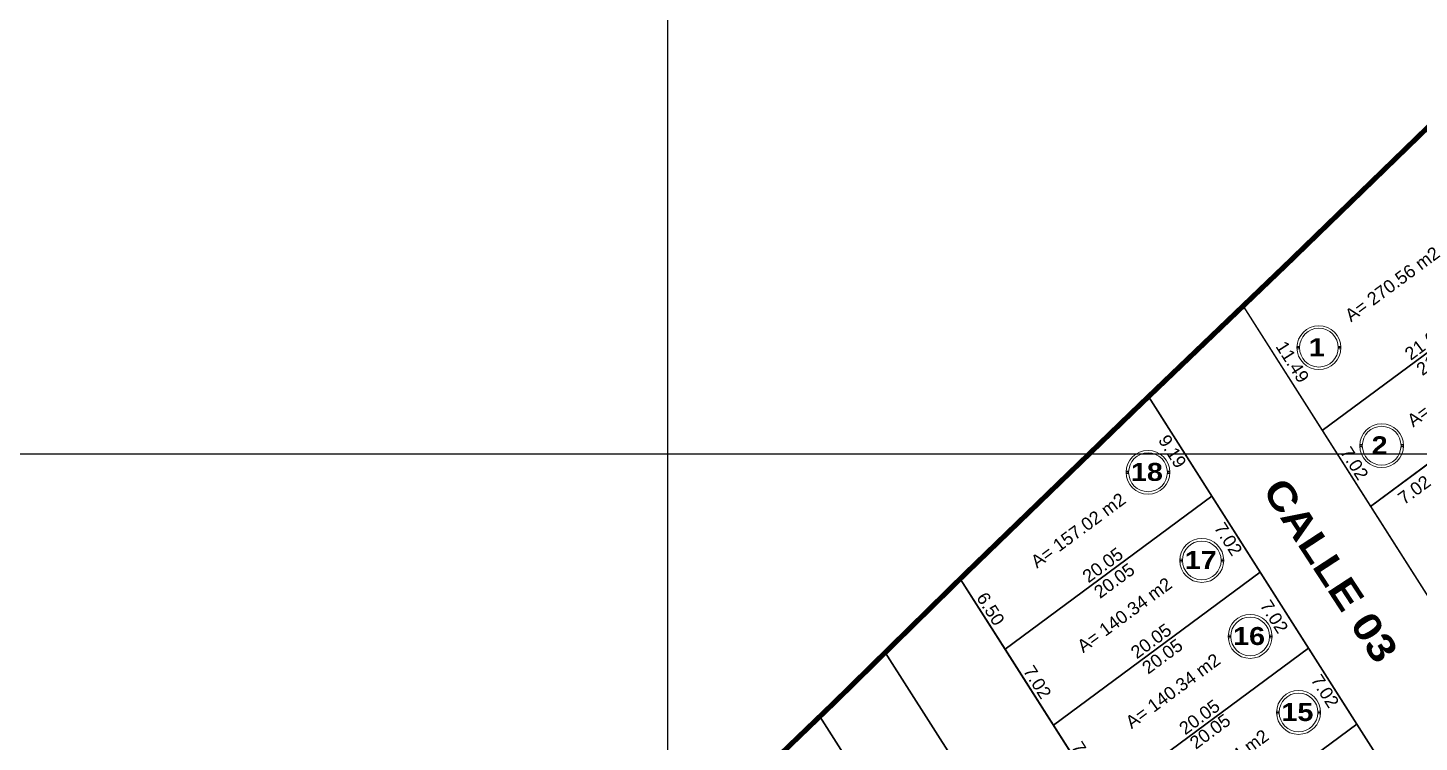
# Model space of a CAD drawing. Header units: metres. Extents: x 278764 to 279387, y 9336025 to 9336772.
# Drawn here: x 279190.1 to 279298.6, y 9336217.5 to 9336273.2 of the extents above; entities that cross this region are included whole.
import ezdxf

# ---------------------------------------------------------------- set-up
doc = ezdxf.new("R2010")
doc.units = ezdxf.units.M
for name, color, linetype in [('31_PREDIOS_TOTAL', 7, 'Continuous'), ('Cuadricula Coordenadas', 5, 'Continuous'), ('LOTES', 250, 'Continuous')]:
    doc.layers.add(name, color=color, linetype=linetype)
doc.layers.add('@NUMEROS DE LOTES', color=7, linetype='Continuous', lineweight=9)
doc.layers.add('CIRCULO', color=1, linetype='Continuous', lineweight=5)
doc.styles.add('STYLE1', font='arial.ttf')
doc.styles.add('titu', font='')
doc.styles.get('titu').set_extended_font_data('Arial Black')
doc.dimstyles.new('500ULTIMO', dxfattribs={"dimtxt": 1, "dimasz": 1.2, "dimexe": 0.18, "dimexo": 0.9, "dimgap": 0.2305, "dimtad": 1, "dimzin": 3, "dimdsep": 46, "dimtxsty": 'STYLE1', "dimcen": 0.09, "dimse1": 1, "dimse2": 1, "dimsd1": 1, "dimsd2": 1, "dimclrd": 125, "dimclre": 125, "dimaunit": 1, "dimadec": 3, "dimazin": 0, "dimtfac": 1, "dimtix": 1, "dimtofl": 0, "dimtmove": 0, "dimatfit": 3, "dimfxl": 1, "dimtolj": 1, "dimtzin": 0, "dimarcsym": 0})

# ---------------------------------------------------------------- blocks, each defined once
blk = doc.blocks.new('*D171')
at = {"layer": 'Defpoints', "color": 0, "transparency": 16777216}
for p in [(279294.76, 9336235.9), (279305.53, 9336218.99), (279305.53, 9336218.99)]:
    blk.add_point(p, dxfattribs=at)
at = {"layer": '31_PREDIOS_TOTAL', "color": 0, "transparency": 16777216, "insert": (279300.77, 9336227.84), "char_height": 1, "attachment_point": 5, "rotation": 302.4872, "style": 'STYLE1'}
blk.add_mtext('\\A1;20.05', dxfattribs=at)
blk = doc.blocks.new('*D185')
at = {"layer": 'Defpoints', "color": 0, "transparency": 16777216}
for p in [(279290.99, 9336241.82), (279294.76, 9336235.9), (279294.76, 9336235.9)]:
    blk.add_point(p, dxfattribs=at)
at = {"layer": '31_PREDIOS_TOTAL', "color": 0, "transparency": 16777216, "insert": (279293.5, 9336239.26), "char_height": 1, "attachment_point": 5, "rotation": 302.4872, "style": 'STYLE1'}
blk.add_mtext('\\A1;7.02', dxfattribs=at)
blk = doc.blocks.new('*D187')
at = {"layer": 'Defpoints', "color": 0, "transparency": 16777216}
for p in [(279307.92, 9336254.34), (279290.99, 9336241.82), (279290.99, 9336241.82)]:
    blk.add_point(p, dxfattribs=at)
at = {"layer": '31_PREDIOS_TOTAL', "color": 0, "transparency": 16777216, "insert": (279299.01, 9336248.67), "char_height": 1, "attachment_point": 5, "rotation": 36.4907, "style": 'STYLE1'}
blk.add_mtext('\\A1;21.05', dxfattribs=at)
blk = doc.blocks.new('*D188')
at = {"layer": 'Defpoints', "color": 0, "transparency": 16777216}
for p in [(279311.68, 9336248.42), (279311.68, 9336248.42), (279294.76, 9336235.9)]:
    blk.add_point(p, dxfattribs=at)
at = {"layer": '31_PREDIOS_TOTAL', "color": 0, "transparency": 16777216, "insert": (279302.78, 9336242.75), "char_height": 1, "attachment_point": 5, "rotation": 36.4907, "style": 'STYLE1'}
blk.add_mtext('\\A1;21.05', dxfattribs=at)
blk = doc.blocks.new('*D199')
at = {"layer": 'Defpoints', "color": 0, "transparency": 16777216}
for p in [(279300.4, 9336240.07), (279301.43, 9336238.68), (279294.76, 9336235.9)]:
    blk.add_point(p, dxfattribs=at)
at = {"layer": '31_PREDIOS_TOTAL', "color": 0, "transparency": 16777216, "insert": (279298.17, 9336237.19), "char_height": 1, "attachment_point": 5, "rotation": 36.4907, "style": 'STYLE1'}
blk.add_mtext('\\A1;7.02', dxfattribs=at)
blk = doc.blocks.new('*D232')
at = {"layer": 'Defpoints', "color": 0, "transparency": 16777216}
for p in [(279293.7, 9336218.94), (279293.7, 9336218.94), (279277.58, 9336207.02)]:
    blk.add_point(p, dxfattribs=at)
at = {"layer": '31_PREDIOS_TOTAL', "color": 0, "transparency": 16777216, "insert": (279285.2, 9336213.58), "char_height": 1, "attachment_point": 5, "rotation": 36.4907, "style": 'STYLE1'}
blk.add_mtext('\\A1;20.05', dxfattribs=at)
blk = doc.blocks.new('*D233')
at = {"layer": 'Defpoints', "color": 0, "transparency": 16777216}
for p in [(279289.93, 9336224.86), (279289.93, 9336224.86), (279273.81, 9336212.94)]:
    blk.add_point(p, dxfattribs=at)
at = {"layer": '31_PREDIOS_TOTAL', "color": 0, "transparency": 16777216, "insert": (279281.43, 9336219.5), "char_height": 1, "attachment_point": 5, "rotation": 36.4907, "style": 'STYLE1'}
blk.add_mtext('\\A1;20.05', dxfattribs=at)
blk = doc.blocks.new('*D234')
at = {"layer": 'Defpoints', "color": 0, "transparency": 16777216}
for p in [(279286.16, 9336230.78), (279286.16, 9336230.78), (279270.04, 9336218.86)]:
    blk.add_point(p, dxfattribs=at)
at = {"layer": '31_PREDIOS_TOTAL', "color": 0, "transparency": 16777216, "insert": (279277.66, 9336225.42), "char_height": 1, "attachment_point": 5, "rotation": 36.4907, "style": 'STYLE1'}
blk.add_mtext('\\A1;20.05', dxfattribs=at)
blk = doc.blocks.new('*D243')
at = {"layer": 'Defpoints', "color": 0, "transparency": 16777216}
for p in [(279281.16, 9336235.92), (279282.39, 9336236.7), (279286.16, 9336230.78)]:
    blk.add_point(p, dxfattribs=at)
at = {"layer": '31_PREDIOS_TOTAL', "color": 0, "transparency": 16777216, "insert": (279283.67, 9336233.36), "char_height": 1, "attachment_point": 5, "rotation": 302.4872, "style": 'STYLE1'}
blk.add_mtext('\\A1;7.02', dxfattribs=at)
blk = doc.blocks.new('*D244')
at = {"layer": 'Defpoints', "color": 0, "transparency": 16777216}
for p in [(279286.16, 9336230.78), (279284.75, 9336229.88), (279289.93, 9336224.86)]:
    blk.add_point(p, dxfattribs=at)
at = {"layer": '31_PREDIOS_TOTAL', "color": 0, "transparency": 16777216, "insert": (279287.25, 9336227.32), "char_height": 1, "attachment_point": 5, "rotation": 302.4872, "style": 'STYLE1'}
blk.add_mtext('\\A1;7.02', dxfattribs=at)
blk = doc.blocks.new('*D245')
at = {"layer": 'Defpoints', "color": 0, "transparency": 16777216}
for p in [(279288.7, 9336224.08), (279289.93, 9336224.86), (279293.7, 9336218.94)]:
    blk.add_point(p, dxfattribs=at)
at = {"layer": '31_PREDIOS_TOTAL', "color": 0, "transparency": 16777216, "insert": (279291.21, 9336221.52), "char_height": 1, "attachment_point": 5, "rotation": 302.4872, "style": 'STYLE1'}
blk.add_mtext('\\A1;7.02', dxfattribs=at)
blk = doc.blocks.new('*D246')
at = {"layer": 'Defpoints', "color": 0, "transparency": 16777216}
for p in [(279293.7, 9336218.94), (279292.31, 9336218.06), (279297.47, 9336213.02)]:
    blk.add_point(p, dxfattribs=at)
at = {"layer": '31_PREDIOS_TOTAL', "color": 0, "transparency": 16777216, "insert": (279294.82, 9336215.5), "char_height": 1, "attachment_point": 5, "rotation": 302.4872, "style": 'STYLE1'}
blk.add_mtext('\\A1;7.02', dxfattribs=at)
blk = doc.blocks.new('*D249')
at = {"layer": 'Defpoints', "color": 0, "transparency": 16777216}
for p in [(279270.04, 9336218.86), (279270.04, 9336218.86), (279273.81, 9336212.94)]:
    blk.add_point(p, dxfattribs=at)
at = {"layer": '31_PREDIOS_TOTAL', "color": 0, "transparency": 16777216, "insert": (279272.55, 9336216.3), "char_height": 1, "attachment_point": 5, "rotation": 302.4872, "style": 'STYLE1'}
blk.add_mtext('\\A1;7.02', dxfattribs=at)
blk = doc.blocks.new('*D250')
at = {"layer": 'Defpoints', "color": 0, "transparency": 16777216}
for p in [(279266.28, 9336224.78), (279266.28, 9336224.78), (279270.04, 9336218.86)]:
    blk.add_point(p, dxfattribs=at)
at = {"layer": '31_PREDIOS_TOTAL', "color": 0, "transparency": 16777216, "insert": (279268.79, 9336222.22), "char_height": 1, "attachment_point": 5, "rotation": 302.4872, "style": 'STYLE1'}
blk.add_mtext('\\A1;7.02', dxfattribs=at)
blk = doc.blocks.new('*D264')
at = {"layer": 'Defpoints', "color": 0, "transparency": 16777216}
for p in [(279293.7, 9336218.94), (279294.53, 9336217.82), (279277.58, 9336207.02)]:
    blk.add_point(p, dxfattribs=at)
at = {"layer": '31_PREDIOS_TOTAL', "color": 0, "transparency": 16777216, "insert": (279286.03, 9336212.46), "char_height": 1, "attachment_point": 5, "rotation": 36.4907, "style": 'STYLE1'}
blk.add_mtext('\\A1;20.05', dxfattribs=at)
blk = doc.blocks.new('*D265')
at = {"layer": 'Defpoints', "color": 0, "transparency": 16777216}
for p in [(279289.93, 9336224.86), (279290.76, 9336223.74), (279273.81, 9336212.94)]:
    blk.add_point(p, dxfattribs=at)
at = {"layer": '31_PREDIOS_TOTAL', "color": 0, "transparency": 16777216, "insert": (279282.26, 9336218.38), "char_height": 1, "attachment_point": 5, "rotation": 36.4907, "style": 'STYLE1'}
blk.add_mtext('\\A1;20.05', dxfattribs=at)
blk = doc.blocks.new('*D266')
at = {"layer": 'Defpoints', "color": 0, "transparency": 16777216}
for p in [(279286.16, 9336230.78), (279287.04, 9336229.6), (279270.04, 9336218.86)]:
    blk.add_point(p, dxfattribs=at)
at = {"layer": '31_PREDIOS_TOTAL', "color": 0, "transparency": 16777216, "insert": (279278.54, 9336224.23), "char_height": 1, "attachment_point": 5, "rotation": 36.4907, "style": 'STYLE1'}
blk.add_mtext('\\A1;20.05', dxfattribs=at)
blk = doc.blocks.new('*D267')
at = {"layer": 'Defpoints', "color": 0, "transparency": 16777216}
for p in [(279282.39, 9336236.7), (279283.29, 9336235.49), (279266.28, 9336224.78)]:
    blk.add_point(p, dxfattribs=at)
at = {"layer": '31_PREDIOS_TOTAL', "color": 0, "transparency": 16777216, "insert": (279274.79, 9336230.12), "char_height": 1, "attachment_point": 5, "rotation": 36.4907, "style": 'STYLE1'}
blk.add_mtext('\\A1;20.05', dxfattribs=at)
blk = doc.blocks.new('*D274')
at = {"layer": 'Defpoints', "color": 0, "transparency": 16777216}
for p in [(279307.92, 9336254.34, 843.37), (279290.99, 9336241.82, 843.37), (279291.88, 9336240.61)]:
    blk.add_point(p, dxfattribs=at)
at = {"layer": '31_PREDIOS_TOTAL', "color": 0, "transparency": 16777216, "insert": (279299.91, 9336247.47), "char_height": 1, "attachment_point": 5, "rotation": 36.4907, "style": 'STYLE1'}
blk.add_mtext('\\A1;21.05', dxfattribs=at)
blk = doc.blocks.new('*D300')
at = {"layer": 'Defpoints', "color": 0, "transparency": 16777216}
for p in [(278768.56, 9336771.87), (279294.86, 9336112.87, 843.37), (279289.62, 9336108.69, 843.37)]:
    blk.add_point(p, dxfattribs=at)
at = {"layer": '31_PREDIOS_TOTAL', "color": 0, "transparency": 16777216, "insert": (278765.48, 9336770.36), "char_height": 1, "attachment_point": 5, "rotation": 38.6116, "style": 'STYLE1'}
blk.add_mtext('\\A1;6.70', dxfattribs=at)
blk = doc.blocks.new('CIR. LOTE')
at = {"color": 10, "lineweight": 0}
for p, q in [((278778.37, 9330113.72), (278778.57, 9330113.72)), ((278778.38, 9330113.82), (278778.58, 9330113.82)), ((278778.38, 9330113.62), (278778.58, 9330113.62)), ((278781.6, 9330113.82), (278781.8, 9330113.82)), ((278781.6, 9330113.72), (278781.8, 9330113.72)), ((278781.6, 9330113.62), (278781.8, 9330113.62))]:
    blk.add_line(p, q, dxfattribs=at)
for radius in [1.71, 1.51]:
    blk.add_circle((278780.09, 9330113.72), radius, dxfattribs=at)
blk = doc.blocks.new('*D412')
at = {"layer": 'Defpoints', "color": 0, "transparency": 16777216}
for p in [(279251.88, 9336219.56), (279251.83, 9336219.53), (279269.26, 9336192.16)]:
    blk.add_point(p, dxfattribs=at)
at = {"layer": '31_PREDIOS_TOTAL', "color": 0, "transparency": 16777216, "insert": (279261.22, 9336206.27), "char_height": 1, "attachment_point": 5, "rotation": 302.4872, "style": 'STYLE1'}
blk.add_mtext('\\A1;32.45', dxfattribs=at)
blk = doc.blocks.new('*D413')
at = {"layer": 'Defpoints', "color": 0, "transparency": 16777216}
for p in [(279250.58, 9336218.74), (279251.83, 9336219.53), (279269.26, 9336192.16)]:
    blk.add_point(p, dxfattribs=at)
at = {"layer": '31_PREDIOS_TOTAL', "color": 0, "transparency": 16777216, "insert": (279259.92, 9336205.45), "char_height": 1, "attachment_point": 5, "rotation": 302.4872, "style": 'STYLE1'}
blk.add_mtext('\\A1;32.45', dxfattribs=at)
blk = doc.blocks.new('*D414')
at = {"layer": 'Defpoints', "color": 0, "transparency": 16777216}
for p in [(279256.94, 9336224.53), (279256.95, 9336224.53), (279274.9, 9336196.33)]:
    blk.add_point(p, dxfattribs=at)
at = {"layer": '31_PREDIOS_TOTAL', "color": 0, "transparency": 16777216, "insert": (279266.54, 9336210.82), "char_height": 1, "attachment_point": 5, "rotation": 302.4872, "style": 'STYLE1'}
blk.add_mtext('\\A1;33.43', dxfattribs=at)
blk = doc.blocks.new('*D415')
at = {"layer": 'Defpoints', "color": 0, "transparency": 16777216}
for p in [(279256.95, 9336224.53), (279255.74, 9336223.77), (279274.9, 9336196.33)]:
    blk.add_point(p, dxfattribs=at)
at = {"layer": '31_PREDIOS_TOTAL', "color": 0, "transparency": 16777216, "insert": (279265.35, 9336210.06), "char_height": 1, "attachment_point": 5, "rotation": 302.4872, "style": 'STYLE1'}
blk.add_mtext('\\A1;33.43', dxfattribs=at)
blk = doc.blocks.new('*D416')
at = {"layer": 'Defpoints', "color": 0, "transparency": 16777216}
for p in [(279261.5, 9336229.45), (279262.78, 9336230.26), (279281.35, 9336201.1)]:
    blk.add_point(p, dxfattribs=at)
at = {"layer": '31_PREDIOS_TOTAL', "color": 0, "transparency": 16777216, "insert": (279271.41, 9336215.26), "char_height": 1, "attachment_point": 5, "rotation": 302.4872, "style": 'STYLE1'}
blk.add_mtext('\\A1;34.57', dxfattribs=at)
blk = doc.blocks.new('*D417')
at = {"layer": 'Defpoints', "color": 0, "transparency": 16777216}
for p in [(279262.78, 9336230.26, 843.87), (279266.28, 9336224.78), (279266.28, 9336224.78)]:
    blk.add_point(p, dxfattribs=at)
at = {"layer": '31_PREDIOS_TOTAL', "color": 0, "transparency": 16777216, "insert": (279265.15, 9336227.92), "char_height": 1, "attachment_point": 5, "rotation": 302.4872, "style": 'STYLE1'}
blk.add_mtext('\\A1;6.50', dxfattribs=at)
blk = doc.blocks.new('*D418')
at = {"layer": 'Defpoints', "color": 0, "transparency": 16777216}
for p in [(279282.39, 9336236.7), (279282.39, 9336236.7), (279266.28, 9336224.78)]:
    blk.add_point(p, dxfattribs=at)
at = {"layer": '31_PREDIOS_TOTAL', "color": 0, "transparency": 16777216, "insert": (279273.89, 9336231.34), "char_height": 1, "attachment_point": 5, "rotation": 36.4907, "style": 'STYLE1'}
blk.add_mtext('\\A1;20.05', dxfattribs=at)
blk = doc.blocks.new('*D420')
at = {"layer": 'Defpoints', "color": 0, "transparency": 16777216}
for p in [(279276.23, 9336243.67), (279277.46, 9336244.45), (279282.39, 9336236.7)]:
    blk.add_point(p, dxfattribs=at)
at = {"layer": '31_PREDIOS_TOTAL', "color": 0, "transparency": 16777216, "insert": (279279.32, 9336240.19), "char_height": 1, "attachment_point": 5, "rotation": 302.4872, "style": 'STYLE1'}
blk.add_mtext('\\A1;9.19', dxfattribs=at)
blk = doc.blocks.new('*D440')
at = {"layer": 'Defpoints', "color": 0, "transparency": 16777216}
for p in [(279284.82, 9336251.5), (279290.99, 9336241.82), (279291.14, 9336241.91)]:
    blk.add_point(p, dxfattribs=at)
at = {"layer": '31_PREDIOS_TOTAL', "color": 0, "transparency": 16777216, "insert": (279288.68, 9336247.16), "char_height": 1, "attachment_point": 5, "rotation": 302.4872, "style": 'STYLE1'}
blk.add_mtext('\\A1;11.49', dxfattribs=at)

msp = doc.modelspace()

# ---------------------------------------------------------------- linework, layer by layer
at = {"color": 5, "const_width": 0.4, "elevation": 843.873, "flags": 128}
msp.add_lwpolyline([(279194.754, 9336165.814), (279195.462, 9336166.266), (279204.319, 9336174.346), (279215.467, 9336184.848), (279230.107, 9336198.736), (279238.422, 9336206.643), (279252.906, 9336220.566), (279263.05, 9336230.528), (279276.594, 9336243.625), (279288.236, 9336254.773), (279299.693, 9336265.881), (279311.689, 9336277.542)], dxfattribs=at)
at = {"color": 5, "elevation": 1689.269, "flags": 128}
for points in [[(279290.992, 9336241.817), (279324.84, 9336266.855)], [(279294.761, 9336235.898), (279328.609, 9336260.936)]]:
    msp.add_lwpolyline(points, dxfattribs=at)
at = {"elevation": 1686.738, "flags": 128}
for points in [[(279266.276, 9336224.778), (279282.394, 9336236.701)], [(279270.045, 9336218.859), (279286.163, 9336230.782)], [(279273.814, 9336212.94), (279289.932, 9336224.863)], [(279277.583, 9336207.021), (279293.701, 9336218.944)]]:
    msp.add_lwpolyline(points, dxfattribs=at)
at = {"flags": 128}
for points in [[(279286.163, 9336230.782), (279282.394, 9336236.701), (279266.276, 9336224.778), (279270.045, 9336218.859)], [(279289.932, 9336224.863), (279286.163, 9336230.782), (279270.045, 9336218.859), (279273.814, 9336212.94)], [(279293.701, 9336218.944), (279289.932, 9336224.863), (279273.814, 9336212.94), (279277.583, 9336207.021)], [(279297.47, 9336213.025), (279293.701, 9336218.944), (279277.583, 9336207.021), (279281.352, 9336201.102)]]:
    msp.add_lwpolyline(points, close=True, dxfattribs=at)
msp.add_lwpolyline([(279256.947, 9336224.534), (279274.904, 9336196.333), (279281.352, 9336201.102), (279262.782, 9336230.265)], dxfattribs=at)
at = {"layer": 'Cuadricula Coordenadas', "color": 8}
for p, q in [((279240, 9336032.971), (279240, 9336353.371)), ((279157.36, 9336240), (279378.96, 9336240))]:
    msp.add_line(p, q, dxfattribs=at)
at = {"layer": 'LOTES', "flags": 128}
for points in [[(279307.916, 9336254.336), (279304.147, 9336260.255), (279300.231, 9336266.404), (279299.693, 9336265.881), (279288.236, 9336254.773), (279284.823, 9336251.505), (279290.992, 9336241.817)], [(279282.394, 9336236.701), (279277.458, 9336244.453), (279276.594, 9336243.625), (279263.05, 9336230.528), (279262.782, 9336230.265), (279266.276, 9336224.778)], [(279262.782, 9336230.265), (279256.947, 9336224.534), (279274.904, 9336196.333), (279281.352, 9336201.102)], [(279256.947, 9336224.534), (279252.906, 9336220.566), (279251.832, 9336219.534), (279269.263, 9336192.16), (279274.904, 9336196.333)], [(279251.832, 9336219.534), (279246.684, 9336214.585), (279263.621, 9336187.987), (279269.263, 9336192.16)]]:
    msp.add_lwpolyline(points, close=True, dxfattribs=at)
at = {"layer": 'LOTES', "elevation": 843.369, "flags": 128}
for points in [[(279307.916, 9336254.336), (279290.992, 9336241.817), (279294.761, 9336235.898), (279311.685, 9336248.417)], [(279300.402, 9336240.071), (279294.761, 9336235.898), (279305.529, 9336218.986), (279311.171, 9336223.159)]]:
    msp.add_lwpolyline(points, close=True, dxfattribs=at)
at = {"layer": 'LOTES', "flags": 128}
for points, elevation in [([(279284.823, 9336251.505), (279305.529, 9336218.986)], 1686.738), ([(279277.458, 9336244.453), (279297.47, 9336213.025)], 1686.738), ([(279262.782, 9336230.265), (279281.352, 9336201.102)], 1686.738), ([(279251.832, 9336219.534), (279269.263, 9336192.16), (279274.904, 9336196.333), (279256.947, 9336224.534)], 843.369), ([(279256.947, 9336224.534), (279274.904, 9336196.333)], 1686.738), ([(279246.684, 9336214.585), (279263.621, 9336187.987), (279269.263, 9336192.16), (279251.832, 9336219.534)], 843.369), ([(279251.832, 9336219.534), (279269.263, 9336192.16)], 1686.738)]:
    msp.add_lwpolyline(points, dxfattribs=dict(at, elevation=elevation))

# ---------------------------------------------------------------- block references
at = {"layer": 'CIRCULO', "color": 7, "lineweight": 0}
for p in [(510.644, 6134.55), (515.537, 6126.914), (497.329, 6124.839), (501.521, 6117.977), (505.29, 6112.058), (509.059, 6106.139)]:
    msp.add_blockref('CIR. LOTE', p, dxfattribs=at)

# ---------------------------------------------------------------- texts
at = {"lineweight": 50, "extrusion": (0.000360793, 0.000509819, 1), "style": 'titu'}
msp.add_text('CALLE 03', height=2.1609, rotation=303.15637, dxfattribs=at).set_placement((279286.181, 9336235.786, 5091.323))
at = {"layer": '31_PREDIOS_TOTAL', "color": 7, "lineweight": 0, "char_height": 1, "attachment_point": 5, "rotation": 36.43561, "style": 'STYLE1'}
for s, insert in [('\\A1;A={\\C5; }270.56 m2', (279296.46, 9336253.216, 843.369)), ('\\A1;A={\\C5; }147.36 m2', (279301.306, 9336245.026, 843.369)), ('\\A1;A={\\C5; }157.02 m2', (279271.984, 9336234.04, 843.369)), ('\\A1;A={\\C5; }140.34 m2', (279275.591, 9336227.454, 843.369)), ('\\A1;A={\\C5; }140.34 m2', (279279.36, 9336221.535, 843.369)), ('\\A1;A={\\C5; }140.34 m2', (279283.129, 9336215.616, 843.369))]:
    msp.add_mtext(s, dxfattribs=dict(at, insert=insert))
at = {"layer": '@NUMEROS DE LOTES', "style": 'titu'}
for s, p in [('1', (279289.954, 9336247.603, -1504.03)), ('2', (279294.848, 9336239.967, -1504.03)), ('18', (279276.088, 9336237.892, -1504.03)), ('17', (279280.28, 9336231.03, -1504.03)), ('16', (279284.049, 9336225.111, -1504.03)), ('15', (279287.818, 9336219.192, -1504.03))]:
    msp.add_text(s, height=1.4, dxfattribs=at).set_placement(p)

# ---------------------------------------------------------------- dimensions: what is measured, and where the dimension line sits
at = {"layer": '31_PREDIOS_TOTAL'}
for p1, p2, distance, picture, middle in [((279289.619, 9336108.686, 843.369), (279294.856, 9336112.868, 843.369), 843.37, '*D300', (278765.48, 9336770.361)), ((279307.916, 9336254.336, 843.369), (279290.992, 9336241.817, 843.369), 0, '*D187', (279299.013, 9336248.672, 843.369)), ((279307.916, 9336254.336, 843.369), (279290.992, 9336241.817, 843.369), 1.5, '*D274', (279299.905, 9336247.466)), ((279284.823, 9336251.505), (279290.992, 9336241.817), 0.18, '*D440', (279288.684, 9336247.155)), ((279294.761, 9336235.898, 843.369), (279311.685, 9336248.417, 843.369), 0, '*D188', (279302.782, 9336242.753, 843.369)), ((279282.394, 9336236.701), (279277.458, 9336244.453), 1.461, '*D420', (279279.319, 9336240.19)), ((279290.992, 9336241.817, 843.369), (279294.761, 9336235.898, 843.369), 0, '*D185', (279293.501, 9336239.255, 843.369)), ((279294.761, 9336235.898, 843.369), (279300.402, 9336240.071, 843.369), -1.731, '*D199', (279298.17, 9336237.189, 843.369)), ((279266.276, 9336224.778), (279282.394, 9336236.701), -1.509, '*D267', (279274.791, 9336230.122)), ((279266.276, 9336224.778), (279282.394, 9336236.701), 0, '*D418', (279273.894, 9336231.335)), ((279286.163, 9336230.782), (279282.394, 9336236.701), 1.458, '*D243', (279283.674, 9336233.356)), ((279294.761, 9336235.898, 843.369), (279305.529, 9336218.986, 843.369), 0, '*D171', (279300.77, 9336227.84, 843.369)), ((279270.045, 9336218.859), (279286.163, 9336230.782), 0, '*D234', (279277.663, 9336225.416)), ((279270.045, 9336218.859), (279286.163, 9336230.782), -1.473, '*D266', (279278.539, 9336224.232)), ((279289.932, 9336224.863), (279286.163, 9336230.782), 1.681, '*D244', (279287.255, 9336227.318)), ((279281.352, 9336201.102), (279262.782, 9336230.265), 1.521, '*D416', (279271.409, 9336215.265)), ((279262.7819, 9336230.2647, 843.873), (279266.2756, 9336224.7781), 0, '*D417', (279265.1539, 9336227.9194)), ((279274.904, 9336196.333), (279256.947, 9336224.534), 1.429, '*D415', (279265.345, 9336210.064)), ((279274.904, 9336196.333), (279256.947, 9336224.534), 0.014, '*D414', (279266.539, 9336210.824)), ((279273.814, 9336212.94), (279289.932, 9336224.863), 0, '*D233', (279281.432, 9336219.497)), ((279273.814, 9336212.94), (279289.932, 9336224.863), -1.395, '*D265', (279282.262, 9336218.375)), ((279293.701, 9336218.944), (279289.932, 9336224.863), 1.464, '*D245', (279291.207, 9336221.515)), ((279269.263, 9336192.16), (279251.832, 9336219.534), -0.055, '*D412', (279261.219, 9336206.274)), ((279269.263, 9336192.16), (279251.832, 9336219.534), 1.48, '*D413', (279259.925, 9336205.45)), ((279277.583, 9336207.021), (279293.701, 9336218.944), 0, '*D232', (279285.201, 9336213.578)), ((279277.583, 9336207.021), (279293.701, 9336218.944), -1.396, '*D264', (279286.031, 9336212.456)), ((279297.47, 9336213.025), (279293.701, 9336218.944), 1.646, '*D246', (279294.822, 9336215.498))]:
    dim = msp.add_aligned_dim(p1=p1, p2=p2, distance=distance, dimstyle='500ULTIMO', dxfattribs=at)
    dim.commit()
    dim.dimension.update_dxf_attribs({"geometry": picture, "text_midpoint": middle})
for base, p1, p2, picture, middle in [((279266.276, 9336224.778), (279270.045, 9336218.859), (279266.276, 9336224.778), '*D250', (279268.785, 9336222.217)), ((279270.045, 9336218.859), (279273.814, 9336212.94), (279270.045, 9336218.859), '*D249', (279272.554, 9336216.298))]:
    dim = msp.add_linear_dim(base=base, p1=p1, p2=p2, angle=302.48722, dimstyle='500ULTIMO', override={"dimtmove": 1}, dxfattribs=at)
    dim.commit()
    dim.dimension.update_dxf_attribs({"geometry": picture, "text_midpoint": middle})

doc.saveas('drawing.dxf')
